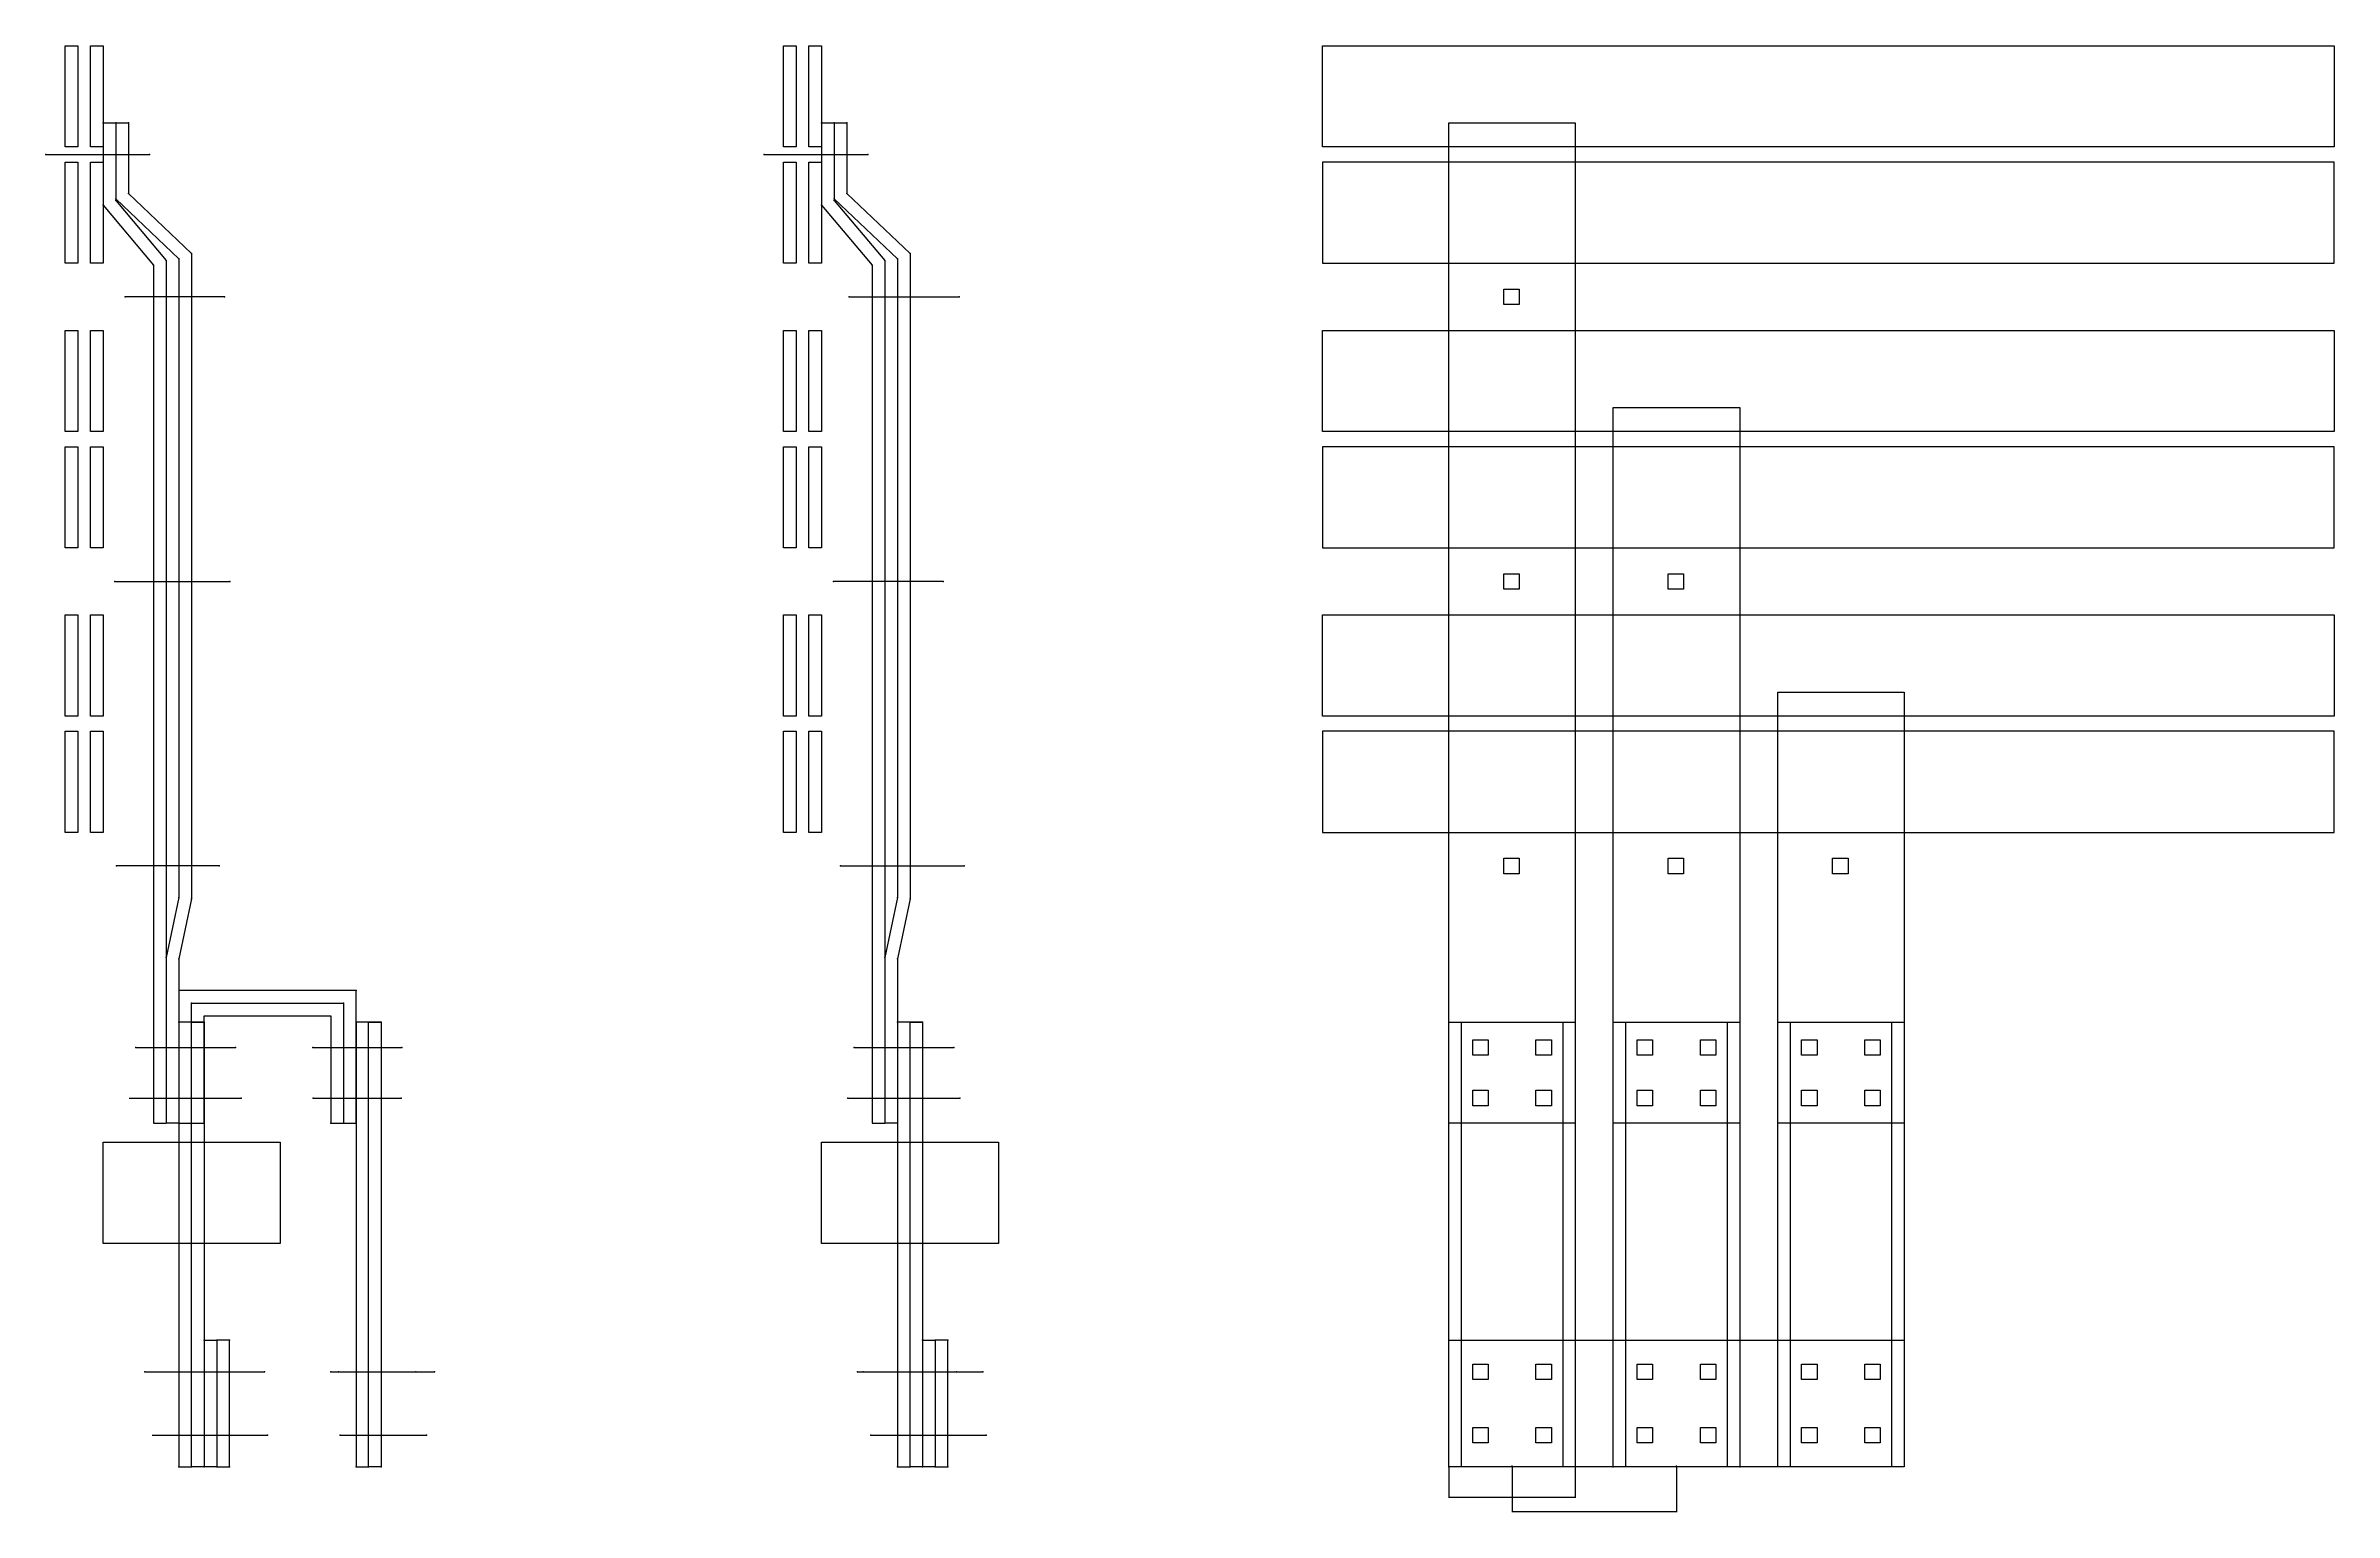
# Model space of a CAD drawing. Header units: millimetres. Extents: x -569 to 1240, y -1079 to 80.
import ezdxf

# ---------------------------------------------------------------- set-up
doc = ezdxf.new("R2010")
doc.units = ezdxf.units.MM
doc.layers.add('1', color=7, linetype='CONTINUOUS')
doc.dimstyles.get("Standard").update_dxf_attribs({"dimtxt": 0.18, "dimasz": 0.18, "dimexe": 0.18, "dimexo": 0.0625, "dimgap": 0.09, "dimtad": 0, "dimtih": 1, "dimtoh": 1, "dimdec": 4, "dimzin": 0, "dimdsep": 46, "dimtxsty": 'Standard', "dimcen": 0.09, "dimadec": 0, "dimazin": 0, "dimtfac": 1, "dimtdec": 4, "dimtofl": 0, "dimtmove": 0, "dimatfit": 3, "dimfxl": 1, "dimtolj": 1, "dimtzin": 0, "dimarcsym": 0})

# ---------------------------------------------------------------- blocks, each defined once
blk = doc.blocks.new('*D1')
at = {"layer": '1', "color": 0, "linetype": 'ByBlock', "lineweight": -2}
for p, q in [((590, -1043.6), (590, -1079.5)), ((720, -1043.6), (720, -1079.5)), ((720, -1079.3), (590, -1079.3))]:
    blk.add_line(p, q, dxfattribs=at)
for points in [[(590, -1079.3), (590.2, -1079.3), (590.2, -1079.3)], [(720, -1079.3), (719.8, -1079.3), (719.8, -1079.3)]]:
    blk.add_solid(points, dxfattribs=at)
at = {"layer": '1', "color": 0, "linetype": 'CONTINUOUS', "lineweight": -2, "insert": (656.3, -1077.1), "char_height": 0.18, "width": 0.94, "attachment_point": 5}
blk.add_mtext('130.0000', dxfattribs=at)
blk = doc.blocks.new('*D2')
at = {"layer": '1', "color": 0, "linetype": 'ByBlock', "lineweight": -2}
for p, q in [((540, -1043.6), (540, -1068.1)), ((640, -1043.6), (640, -1068.1)), ((640, -1067.9), (540, -1067.9))]:
    blk.add_line(p, q, dxfattribs=at)
for points in [[(540, -1067.9), (540.2, -1067.9), (540.2, -1067.9)], [(640, -1067.9), (639.8, -1067.9), (639.8, -1067.9)]]:
    blk.add_solid(points, dxfattribs=at)
at = {"layer": '1', "color": 0, "linetype": 'CONTINUOUS', "lineweight": -2, "insert": (578.6, -1065.6), "char_height": 0.18, "width": 0.94, "attachment_point": 5}
blk.add_mtext('100.0000', dxfattribs=at)

msp = doc.modelspace()

# ---------------------------------------------------------------- linework, layer by layer
at = {"layer": '1', "color": 7, "linetype": 'CONTINUOUS'}
for p, q in [((-554, 0), (-554, 80)), ((-554, 80), (-544, 80)), ((-544, 80), (-544, 0)), ((-534, 0), (-534, 80)), ((-534, 80), (-524, 80)), ((-524, 80), (-524, 0)), ((14, 80), (24, 80)), ((14, 0), (14, 80)), ((24, 80), (24, 0)), ((34, 80), (44, 80)), ((34, 0), (34, 80)), ((44, 80), (44, 0)), ((440, 80), (1240, 80)), ((440, 0), (440, 80)), ((1240, 80), (1240, 0)), ((-524, 19), (-514, 19)), ((-524, 19), (-524, -46)), ((-514, 19), (-504, 19)), ((-514, 19), (-514, -41)), ((-514, 19), (-514, -42.35032)), ((-504, 19), (-504, -36.70689)), ((44, 19), (44, -46)), ((44, 19), (54, 19)), ((54, 19), (54, -42.35032)), ((54, 19), (54, -41)), ((54, 19), (64, 19)), ((64, 19), (64, -36.70689)), ((540, 19), (640, 19)), ((540, -772), (540, 19)), ((640, 19), (640, -772)), ((-544, 0), (-554, 0)), ((-524, 0), (-534, 0)), ((24, 0), (14, 0)), ((44, 0), (34, 0)), ((1240, 0), (440, 0)), ((-569.28502, -6), (-487.33147, -6)), ((-554, -92), (-554, -12)), ((-554, -12), (-544, -12)), ((-544, -12), (-544, -92)), ((-534, -92), (-534, -12)), ((-534, -12), (-524, -12)), ((-524, -12), (-524, -92)), ((-1.28502, -6), (80.66853, -6)), ((14, -12), (24, -12)), ((14, -92), (14, -12)), ((24, -12), (24, -92)), ((34, -12), (44, -12)), ((34, -92), (34, -12)), ((44, -12), (44, -92)), ((1240, -12), (440, -12)), ((440, -12), (440, -92)), ((1240, -92), (1240, -12)), ((-524, -46), (-484, -93.5)), ((-514, -41), (-464, -88.5)), ((-514, -42.35032), (-474, -89.85032)), ((-504, -36.70689), (-454, -84.20689)), ((44, -46), (84, -93.5)), ((54, -41), (104, -88.5)), ((54, -42.35032), (94, -89.85032)), ((64, -36.70689), (114, -84.20689)), ((-474, -89.85032), (-474, -118.5)), ((-464, -88.5), (-464, -118.5)), ((-454, -84.20689), (-454, -118.5)), ((94, -89.85032), (94, -118.5)), ((104, -88.5), (104, -118.5)), ((114, -84.20689), (114, -118.5)), ((-544, -92), (-554, -92)), ((-524, -92), (-534, -92)), ((-484, -93.5), (-484, -118.5)), ((24, -92), (14, -92)), ((44, -92), (34, -92)), ((84, -93.5), (84, -118.5)), ((440, -92), (1240, -92)), ((-428.01979, -118.5), (-506.38793, -118.5)), ((-484, -118.5), (-484, -772)), ((-474, -118.5), (-474, -772)), ((-464, -118.5), (-464, -593.45878)), ((-454, -118.5), (-454, -594.5)), ((65.97937, -118.5), (152.7441, -118.5)), ((84, -118.5), (84, -772)), ((94, -118.5), (94, -772)), ((104, -118.5), (104, -593.45878)), ((114, -118.5), (114, -594.5)), ((583.4, -112.4), (595.6, -112.4)), ((583.4, -124.6), (583.4, -112.4)), ((595.6, -124.6), (583.4, -124.6)), ((595.6, -112.4), (595.6, -124.6)), ((-554, -145), (-544, -145)), ((-554, -225), (-554, -145)), ((-544, -145), (-544, -225)), ((-534, -145), (-524, -145)), ((-534, -225), (-534, -145)), ((-524, -145), (-524, -225)), ((14, -225), (14, -145)), ((14, -145), (24, -145)), ((24, -145), (24, -225)), ((34, -225), (34, -145)), ((34, -145), (44, -145)), ((44, -145), (44, -225)), ((440, -145), (1240, -145)), ((440, -225), (440, -145)), ((1240, -145), (1240, -225)), ((670, -206), (770, -206)), ((670, -772), (670, -206)), ((770, -206), (770, -772)), ((-544, -225), (-554, -225)), ((-524, -225), (-534, -225)), ((24, -225), (14, -225)), ((44, -225), (34, -225)), ((1240, -225), (440, -225)), ((-554, -237), (-544, -237)), ((-554, -317), (-554, -237)), ((-544, -237), (-544, -317)), ((-534, -237), (-524, -237)), ((-534, -317), (-534, -237)), ((-524, -237), (-524, -317)), ((14, -317), (14, -237)), ((14, -237), (24, -237)), ((24, -237), (24, -317)), ((34, -317), (34, -237)), ((34, -237), (44, -237)), ((44, -237), (44, -317)), ((1240, -237), (440, -237)), ((440, -237), (440, -317)), ((1240, -317), (1240, -237)), ((-544, -317), (-554, -317)), ((-524, -317), (-534, -317)), ((24, -317), (14, -317)), ((44, -317), (34, -317)), ((440, -317), (1240, -317)), ((-514.78452, -343.5), (-423.8215, -343.5)), ((140.14922, -343.5), (53.38449, -343.5)), ((583.4, -349.6), (583.4, -337.4)), ((583.4, -337.4), (595.6, -337.4)), ((595.6, -337.4), (595.6, -349.6)), ((713.4, -337.4), (725.6, -337.4)), ((713.4, -349.6), (713.4, -337.4)), ((725.6, -337.4), (725.6, -349.6)), ((595.6, -349.6), (583.4, -349.6)), ((725.6, -349.6), (713.4, -349.6)), ((-554, -450), (-554, -370)), ((-554, -370), (-544, -370)), ((-544, -370), (-544, -450)), ((-534, -450), (-534, -370)), ((-534, -370), (-524, -370)), ((-524, -370), (-524, -450)), ((14, -370), (24, -370)), ((14, -450), (14, -370)), ((24, -370), (24, -450)), ((34, -370), (44, -370)), ((34, -450), (34, -370)), ((44, -370), (44, -450)), ((440, -370), (1240, -370)), ((440, -450), (440, -370)), ((1240, -370), (1240, -450)), ((800, -431), (900, -431)), ((800, -772), (800, -431)), ((900, -431), (900, -772)), ((-544, -450), (-554, -450)), ((-524, -450), (-534, -450)), ((24, -450), (14, -450)), ((44, -450), (34, -450)), ((1240, -450), (440, -450)), ((-554, -542), (-554, -462)), ((-554, -462), (-544, -462)), ((-544, -462), (-544, -542)), ((-534, -542), (-534, -462)), ((-534, -462), (-524, -462)), ((-524, -462), (-524, -542)), ((14, -462), (24, -462)), ((14, -542), (14, -462)), ((24, -462), (24, -542)), ((34, -462), (44, -462)), ((34, -542), (34, -462)), ((44, -462), (44, -542)), ((1240, -462), (440, -462)), ((440, -462), (440, -542)), ((1240, -542), (1240, -462)), ((-544, -542), (-554, -542)), ((-524, -542), (-534, -542)), ((24, -542), (14, -542)), ((44, -542), (34, -542)), ((440, -542), (1240, -542)), ((-432.21809, -568.5), (-513.38509, -568.5)), ((58.98222, -568.5), (156.94239, -568.5)), ((583.4, -562.4), (595.6, -562.4)), ((583.4, -574.6), (583.4, -562.4)), ((595.6, -574.6), (583.4, -574.6)), ((595.6, -562.4), (595.6, -574.6)), ((713.4, -574.6), (713.4, -562.4)), ((713.4, -562.4), (725.6, -562.4)), ((725.6, -574.6), (713.4, -574.6)), ((725.6, -562.4), (725.6, -574.6)), ((843.4, -562.4), (855.6, -562.4)), ((843.4, -574.6), (843.4, -562.4)), ((855.6, -574.6), (843.4, -574.6)), ((855.6, -562.4), (855.6, -574.6)), ((-464, -593.45878), (-474, -640.95878)), ((-454, -594.5), (-464, -642)), ((104, -593.45878), (94, -640.95878)), ((114, -594.5), (104, -642)), ((-474, -640.95878), (-474, -772)), ((-464, -642), (-464, -772)), ((94, -640.95878), (94, -772)), ((104, -642), (104, -772)), ((-454, -692), (-444, -692)), ((-498.14745, -712), (-419.2493, -712)), ((-358.23214, -712), (-287.78723, -712)), ((69.85255, -712), (148.7507, -712)), ((558.9, -705.9), (571.1, -705.9)), ((558.9, -718.1), (558.9, -705.9)), ((571.1, -718.1), (558.9, -718.1)), ((571.1, -705.9), (571.1, -718.1)), ((608.9, -705.9), (621.1, -705.9)), ((608.9, -718.1), (608.9, -705.9)), ((621.1, -718.1), (608.9, -718.1)), ((621.1, -705.9), (621.1, -718.1)), ((688.9, -718.1), (688.9, -705.9)), ((688.9, -705.9), (701.1, -705.9)), ((701.1, -718.1), (688.9, -718.1)), ((701.1, -705.9), (701.1, -718.1)), ((738.9, -718.1), (738.9, -705.9)), ((738.9, -705.9), (751.1, -705.9)), ((751.1, -718.1), (738.9, -718.1)), ((751.1, -705.9), (751.1, -718.1)), ((818.9, -705.9), (831.1, -705.9)), ((818.9, -718.1), (818.9, -705.9)), ((831.1, -718.1), (818.9, -718.1)), ((831.1, -705.9), (831.1, -718.1)), ((868.9, -705.9), (881.1, -705.9)), ((868.9, -718.1), (868.9, -705.9)), ((881.1, -718.1), (868.9, -718.1)), ((881.1, -705.9), (881.1, -718.1)), ((-503.21948, -752), (-414.74083, -752)), ((-357.77171, -752), (-288.24765, -752)), ((64.78052, -752), (153.25917, -752)), ((558.9, -745.9), (571.1, -745.9)), ((558.9, -758.1), (558.9, -745.9)), ((571.1, -758.1), (558.9, -758.1)), ((571.1, -745.9), (571.1, -758.1)), ((608.9, -745.9), (621.1, -745.9)), ((608.9, -758.1), (608.9, -745.9)), ((621.1, -758.1), (608.9, -758.1)), ((621.1, -745.9), (621.1, -758.1)), ((688.9, -758.1), (688.9, -745.9)), ((688.9, -745.9), (701.1, -745.9)), ((701.1, -758.1), (688.9, -758.1)), ((701.1, -745.9), (701.1, -758.1)), ((738.9, -758.1), (738.9, -745.9)), ((738.9, -745.9), (751.1, -745.9)), ((751.1, -758.1), (738.9, -758.1)), ((751.1, -745.9), (751.1, -758.1)), ((818.9, -745.9), (831.1, -745.9)), ((818.9, -758.1), (818.9, -745.9)), ((831.1, -758.1), (818.9, -758.1)), ((831.1, -745.9), (831.1, -758.1)), ((868.9, -745.9), (881.1, -745.9)), ((868.9, -758.1), (868.9, -745.9)), ((881.1, -758.1), (868.9, -758.1)), ((881.1, -745.9), (881.1, -758.1)), ((-484, -772), (-474, -772)), ((-464, -772), (-474, -772)), ((84, -772), (94, -772)), ((104, -772), (94, -772)), ((640, -772), (540, -772)), ((770, -772), (670, -772)), ((900, -772), (800, -772)), ((-524, -867), (-524, -787)), ((-524, -787), (-384, -787)), ((-384, -787), (-384, -867)), ((44, -787), (184, -787)), ((44, -867), (44, -787)), ((184, -787), (184, -867)), ((-384, -867), (-524, -867)), ((184, -867), (44, -867)), ((-444, -943.5), (-434, -943.5)), ((-424, -943.5), (-434, -943.5)), ((-434, -943.5), (-434, -1043.5)), ((-424, -1043.5), (-424, -943.5)), ((124, -943.5), (134, -943.5)), ((134, -943.5), (134, -1043.5)), ((144, -943.5), (134, -943.5)), ((144, -1043.5), (144, -943.5)), ((540, -943.5), (900, -943.5)), ((540, -1043.5), (540, -943.5)), ((900, -943.5), (900, -1043.5)), ((-490.97455, -968.5), (-396.41225, -968.5)), ((-343.78327, -968.5), (-276.61058, -968.5)), ((-337.97883, -968.5), (-262.08006, -968.5)), ((72.43126, -968.5), (150.79939, -968.5)), ((77.02545, -968.5), (171.58775, -968.5)), ((558.9, -974.6), (558.9, -962.4)), ((558.9, -962.4), (571.1, -962.4)), ((571.1, -974.6), (558.9, -974.6)), ((571.1, -962.4), (571.1, -974.6)), ((608.9, -974.6), (608.9, -962.4)), ((608.9, -962.4), (621.1, -962.4)), ((621.1, -974.6), (608.9, -974.6)), ((621.1, -962.4), (621.1, -974.6)), ((688.9, -962.4), (701.1, -962.4)), ((688.9, -974.6), (688.9, -962.4)), ((701.1, -974.6), (688.9, -974.6)), ((701.1, -962.4), (701.1, -974.6)), ((738.9, -962.4), (751.1, -962.4)), ((738.9, -974.6), (738.9, -962.4)), ((751.1, -974.6), (738.9, -974.6)), ((751.1, -962.4), (751.1, -974.6)), ((818.9, -974.6), (818.9, -962.4)), ((818.9, -962.4), (831.1, -962.4)), ((831.1, -974.6), (818.9, -974.6)), ((831.1, -962.4), (831.1, -974.6)), ((868.9, -974.6), (868.9, -962.4)), ((868.9, -962.4), (881.1, -962.4)), ((881.1, -974.6), (868.9, -974.6)), ((881.1, -962.4), (881.1, -974.6)), ((558.9, -1024.6), (558.9, -1012.4)), ((558.9, -1012.4), (571.1, -1012.4)), ((571.1, -1012.4), (571.1, -1024.6)), ((608.9, -1024.6), (608.9, -1012.4)), ((608.9, -1012.4), (621.1, -1012.4)), ((621.1, -1012.4), (621.1, -1024.6)), ((688.9, -1012.4), (701.1, -1012.4)), ((688.9, -1024.6), (688.9, -1012.4)), ((701.1, -1012.4), (701.1, -1024.6)), ((738.9, -1012.4), (751.1, -1012.4)), ((738.9, -1024.6), (738.9, -1012.4)), ((751.1, -1012.4), (751.1, -1024.6)), ((818.9, -1024.6), (818.9, -1012.4)), ((818.9, -1012.4), (831.1, -1012.4)), ((831.1, -1012.4), (831.1, -1024.6)), ((868.9, -1024.6), (868.9, -1012.4)), ((868.9, -1012.4), (881.1, -1012.4)), ((881.1, -1012.4), (881.1, -1024.6)), ((-485.0644, -1018.5), (-393.87933, -1018.5)), ((-336.45067, -1018.5), (-268.19271, -1018.5)), ((82.9356, -1018.5), (174.12067, -1018.5)), ((571.1, -1024.6), (558.9, -1024.6)), ((621.1, -1024.6), (608.9, -1024.6)), ((701.1, -1024.6), (688.9, -1024.6)), ((751.1, -1024.6), (738.9, -1024.6)), ((831.1, -1024.6), (818.9, -1024.6)), ((881.1, -1024.6), (868.9, -1024.6)), ((-434, -1043.5), (-444, -1043.5)), ((-434, -1043.5), (-424, -1043.5)), ((134, -1043.5), (124, -1043.5)), ((134, -1043.5), (144, -1043.5)), ((900, -1043.5), (540, -1043.5))]:
    msp.add_line(p, q, dxfattribs=at)
at = {"layer": '1', "color": 2, "linetype": 'CONTINUOUS'}
for p, q in [((-324, -667), (-464, -667)), ((-324, -772), (-324, -667)), ((-454, -772), (-454, -677)), ((-454, -677), (-334, -677)), ((-444, -772), (-444, -687)), ((-444, -687), (-344, -687)), ((-344, -687), (-344, -772)), ((-334, -677), (-334, -772)), ((550, -1043.5), (550, -692)), ((630, -692), (630, -1043.5)), ((680, -1043.5), (680, -692)), ((760, -692), (760, -1043.5)), ((810, -1043.5), (810, -692)), ((890, -692), (890, -1043.5)), ((-464, -772), (-444, -772)), ((-344, -772), (-324, -772))]:
    msp.add_line(p, q, dxfattribs=at)
at = {"layer": '1', "color": 1, "linetype": 'CONTINUOUS'}
for p, q in [((-464, -667), (-464, -772)), ((-444, -692), (-464, -692)), ((-464, -692), (-464, -1043.5)), ((-454, -1043.5), (-454, -692)), ((-444, -692), (-444, -1043.5)), ((104, -692), (104, -1043.5)), ((124, -692), (104, -692)), ((114, -1043.5), (114, -692)), ((114, -692), (124, -692)), ((124, -692), (124, -1043.5)), ((540, -692), (640, -692)), ((540, -1043.5), (540, -692)), ((640, -692), (640, -1043.5)), ((670, -692), (770, -692)), ((670, -1043.5), (670, -692)), ((770, -692), (770, -1043.5)), ((800, -692), (900, -692)), ((800, -1043.5), (800, -692)), ((900, -692), (900, -1043.5)), ((-464, -1043.5), (-454, -1043.5)), ((-444, -1043.5), (-454, -1043.5)), ((104, -1043.5), (114, -1043.5)), ((124, -1043.5), (114, -1043.5)), ((640, -1043.5), (540, -1043.5)), ((770, -1043.5), (670, -1043.5)), ((900, -1043.5), (800, -1043.5))]:
    msp.add_line(p, q, dxfattribs=at)
at = {"layer": '1', "color": 5, "linetype": 'CONTINUOUS'}
for p, q in [((-324, -692), (-324, -1043.5)), ((-304, -692), (-324, -692)), ((-314, -1043.5), (-314, -692)), ((-314, -692), (-304, -692)), ((-304, -692), (-304, -1043.5)), ((-324, -1043.5), (-314, -1043.5)), ((-304, -1043.5), (-314, -1043.5))]:
    msp.add_line(p, q, dxfattribs=at)
at = {"layer": '1', "color": 3, "linetype": 'CONTINUOUS'}
for p, q in [((590, -1043.5), (590, -1042.5)), ((590, -1043.5), (590, -1044.5)), ((720, -1043.5), (720, -1042.5)), ((720, -1043.5), (720, -1044.5))]:
    msp.add_line(p, q, dxfattribs=at)
at = {"layer": '1', "color": 3}
for p in [(-524, 19), (-514, 19), (-504, 19), (44, 19), (54, 19), (64, 19), (-569.28502, -6), (-487.33147, -6), (-1.28502, -6), (80.66853, -6), (-524, -46), (-514, -41), (-514, -42.35032), (-504, -36.70689), (44, -46), (54, -41), (54, -42.35032), (64, -36.70689), (-474, -89.85032), (-464, -88.5), (-454, -84.20689), (94, -89.85032), (104, -88.5), (114, -84.20689), (-484, -93.5), (84, -93.5), (-506.38793, -118.5), (-484, -118.5), (-474, -118.5), (-464, -118.5), (-454, -118.5), (-428.01979, -118.5), (65.97937, -118.5), (84, -118.5), (94, -118.5), (104, -118.5), (114, -118.5), (152.7441, -118.5), (-514.78452, -343.5), (-423.8215, -343.5), (53.38449, -343.5), (140.14922, -343.5), (-513.38509, -568.5), (-432.21809, -568.5), (58.98222, -568.5), (156.94239, -568.5), (-464, -593.45878), (-454, -594.5), (104, -593.45878), (114, -594.5), (-474, -640.95878), (-464, -642), (94, -640.95878), (104, -642), (-324, -667), (-454, -677), (-334, -677), (-464, -692), (-454, -692), (-444, -692), (-324, -692), (-314, -692), (-304, -692), (104, -692), (114, -692), (124, -692), (800, -692), (-498.14745, -712), (-419.2493, -712), (-358.23214, -712), (-287.78723, -712), (69.85255, -712), (148.7507, -712), (-414.74083, -752), (-357.77171, -752), (-288.24765, -752), (64.78052, -752), (153.25917, -752), (-464, -772), (-344, -772), (-324, -772), (104, -772), (-444, -943.5), (-434, -943.5), (-424, -943.5), (124, -943.5), (134, -943.5), (144, -943.5), (-490.97455, -968.5), (-396.41225, -968.5), (-343.78327, -968.5), (-337.97883, -968.5), (-276.61058, -968.5), (-262.08006, -968.5), (72.43126, -968.5), (77.02545, -968.5), (150.79939, -968.5), (171.58775, -968.5), (-393.87933, -1018.5), (-336.45067, -1018.5), (-268.19271, -1018.5), (82.9356, -1018.5), (174.12067, -1018.5), (-464, -1043.5), (-454, -1043.5), (-444, -1043.5), (-434, -1043.5), (-424, -1043.5), (-324, -1043.5), (-314, -1043.5), (-304, -1043.5), (104, -1043.5), (114, -1043.5), (124, -1043.5), (134, -1043.5), (144, -1043.5), (540, -1043.5), (590, -1043.5), (640, -1043.5), (670, -1043.5), (720, -1043.5), (770, -1043.5)]:
    msp.add_point(p, dxfattribs=at)

# ---------------------------------------------------------------- dimensions: what is measured, and where the dimension line sits
at = {"layer": '1'}
for base, p1, p2, picture, middle in [((540, -1067.89037), (640, -1043.5), (540, -1043.5), '*D2', (578.56603, -1065.64037)), ((590, -1079.31676), (720, -1043.5), (590, -1043.5), '*D1', (656.33624, -1077.06676))]:
    dim = msp.add_linear_dim(base=base, p1=p1, p2=p2, dimstyle='Standard', dxfattribs=at)
    dim.commit()
    dim.dimension.update_dxf_attribs({"geometry": picture, "text_midpoint": middle})

doc.saveas('drawing.dxf')
